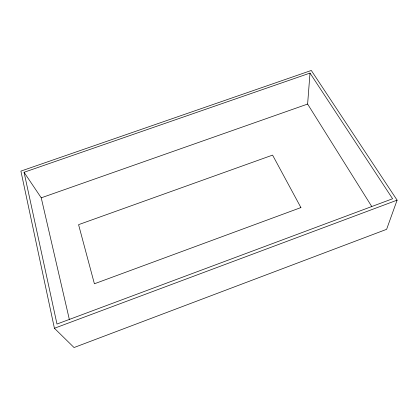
<?xml version="1.0" encoding="UTF-8"?>
<svg xmlns="http://www.w3.org/2000/svg" width="418" height="418" viewBox="0 0 418 418"><rect width="100%" height="100%" fill="white"/><g stroke="black" fill="none" stroke-linecap="round" stroke-linejoin="round"><path stroke-width="0.63" d="M371.774 206.544L307.617 104.066L310.004 73.087L24.061 172.284L56.984 324.044L392.596 198.754L310.004 73.087M397.1 200.154L386.619 229.325L74.043 347.536L54.418 328.271L20.9 171.103L311.3 70.464L397.1 200.154L54.418 328.271M24.061 172.284L41.241 197.829L307.617 104.066M41.241 197.829L69.378 319.592M300.913 207.574L94.4 283.785L78.574 224.659L272.578 155.109L300.913 207.574"/></g></svg>
